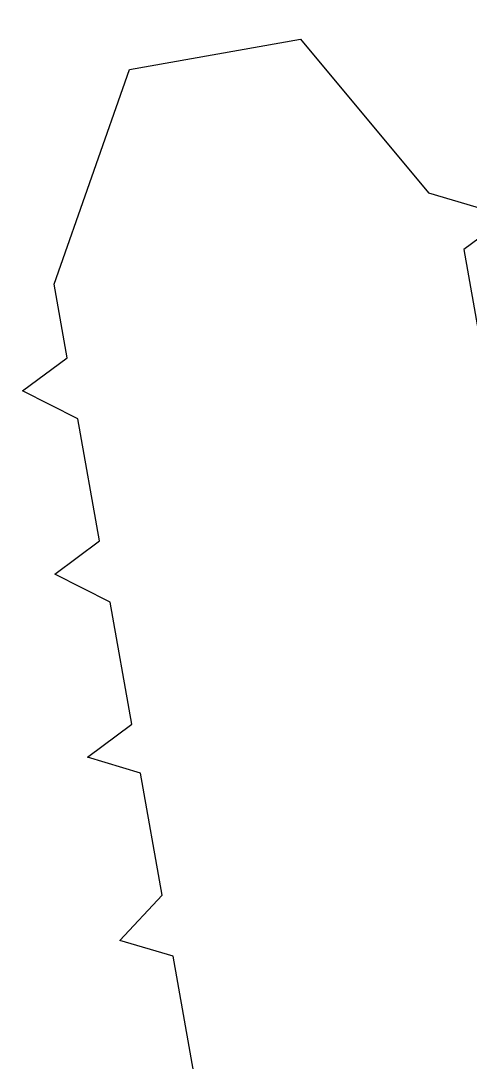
# Model space of a CAD drawing. Header units: millimetres. Extents: x -65527 to 8894748, y -37603 to 223697.
# Drawn here: x -29297.73 to -29293.32, y 101524.22 to 101534.45 of the extents above; entities that cross this region are included whole.
import ezdxf

# ---------------------------------------------------------------- set-up
doc = ezdxf.new("R2010")
doc.units = ezdxf.units.MM
doc.header["$LTSCALE"] = 10
doc.layers.add('Архитектура', color=251, linetype='Continuous')

msp = doc.modelspace()

# ---------------------------------------------------------------- linework, layer by layer
at = {"layer": 'Архитектура', "lineweight": 25, "transparency": 33554684}
msp.add_lwpolyline([(-29296.025, 101524.061), (-29296.238, 101525.262), (-29296.761, 101525.417), (-29296.344, 101525.862), (-29296.557, 101527.063), (-29297.08, 101527.218), (-29296.642, 101527.543), (-29296.855, 101528.743), (-29297.399, 101529.018), (-29296.961, 101529.344), (-29297.174, 101530.544), (-29297.718, 101530.819), (-29297.28, 101531.144), (-29297.408, 101531.865), (-29296.668, 101533.977), (-29294.987, 101534.275), (-29293.729, 101532.764), (-29292.945, 101532.532), (-29293.383, 101532.207), (-29293.17, 101531.006)], dxfattribs=at)
msp.add_lwpolyline([(-29296.025, 101524.061), (-29296.238, 101525.262), (-29296.761, 101525.417), (-29296.344, 101525.862), (-29296.557, 101527.063), (-29297.08, 101527.218), (-29296.642, 101527.543), (-29296.855, 101528.743), (-29297.399, 101529.018), (-29296.961, 101529.344), (-29297.174, 101530.544), (-29297.718, 101530.819), (-29297.28, 101531.144), (-29297.408, 101531.865), (-29296.668, 101533.977), (-29294.987, 101534.275), (-29293.729, 101532.764), (-29292.945, 101532.532), (-29293.383, 101532.207), (-29293.17, 101531.006)], dxfattribs=at)
msp.add_lwpolyline([(-29296.025, 101524.061), (-29296.238, 101525.262), (-29296.761, 101525.417), (-29296.344, 101525.862), (-29296.557, 101527.063), (-29297.08, 101527.218), (-29296.642, 101527.543), (-29296.855, 101528.743), (-29297.399, 101529.018), (-29296.961, 101529.344), (-29297.174, 101530.544), (-29297.718, 101530.819), (-29297.28, 101531.144), (-29297.408, 101531.865), (-29296.668, 101533.977), (-29294.987, 101534.275), (-29293.729, 101532.764), (-29292.945, 101532.532), (-29293.383, 101532.207), (-29293.17, 101531.006)], dxfattribs=at)
msp.add_lwpolyline([(-29296.025, 101524.061), (-29296.238, 101525.262), (-29296.761, 101525.417), (-29296.344, 101525.862), (-29296.557, 101527.063), (-29297.08, 101527.218), (-29296.642, 101527.543), (-29296.855, 101528.743), (-29297.399, 101529.018), (-29296.961, 101529.344), (-29297.174, 101530.544), (-29297.718, 101530.819), (-29297.28, 101531.144), (-29297.408, 101531.865), (-29296.668, 101533.977), (-29294.987, 101534.275), (-29293.729, 101532.764), (-29292.945, 101532.532), (-29293.383, 101532.207), (-29293.17, 101531.006)], dxfattribs=at)
msp.add_lwpolyline([(-29296.025, 101524.061), (-29296.238, 101525.262), (-29296.761, 101525.417), (-29296.344, 101525.862), (-29296.557, 101527.063), (-29297.08, 101527.218), (-29296.642, 101527.543), (-29296.855, 101528.743), (-29297.399, 101529.018), (-29296.961, 101529.344), (-29297.174, 101530.544), (-29297.718, 101530.819), (-29297.28, 101531.144), (-29297.408, 101531.865), (-29296.668, 101533.977), (-29294.987, 101534.275), (-29293.729, 101532.764), (-29292.945, 101532.532), (-29293.383, 101532.207), (-29293.17, 101531.006)], dxfattribs=at)
msp.add_lwpolyline([(-29296.025, 101524.061), (-29296.238, 101525.262), (-29296.761, 101525.417), (-29296.344, 101525.862), (-29296.557, 101527.063), (-29297.08, 101527.218), (-29296.642, 101527.543), (-29296.855, 101528.743), (-29297.399, 101529.018), (-29296.961, 101529.344), (-29297.174, 101530.544), (-29297.718, 101530.819), (-29297.28, 101531.144), (-29297.408, 101531.865), (-29296.668, 101533.977), (-29294.987, 101534.275), (-29293.729, 101532.764), (-29292.945, 101532.532), (-29293.383, 101532.207), (-29293.17, 101531.006)], dxfattribs=at)
msp.add_lwpolyline([(-29296.025, 101524.061), (-29296.238, 101525.262), (-29296.761, 101525.417), (-29296.344, 101525.862), (-29296.557, 101527.063), (-29297.08, 101527.218), (-29296.642, 101527.543), (-29296.855, 101528.743), (-29297.399, 101529.018), (-29296.961, 101529.344), (-29297.174, 101530.544), (-29297.718, 101530.819), (-29297.28, 101531.144), (-29297.408, 101531.865), (-29296.668, 101533.977), (-29294.987, 101534.275), (-29293.729, 101532.764), (-29292.945, 101532.532), (-29293.383, 101532.207), (-29293.17, 101531.006)], dxfattribs=at)
msp.add_lwpolyline([(-29296.025, 101524.061), (-29296.238, 101525.262), (-29296.761, 101525.417), (-29296.344, 101525.862), (-29296.557, 101527.063), (-29297.08, 101527.218), (-29296.642, 101527.543), (-29296.855, 101528.743), (-29297.399, 101529.018), (-29296.961, 101529.344), (-29297.174, 101530.544), (-29297.718, 101530.819), (-29297.28, 101531.144), (-29297.408, 101531.865), (-29296.668, 101533.977), (-29294.987, 101534.275), (-29293.729, 101532.764), (-29292.945, 101532.532), (-29293.383, 101532.207), (-29293.17, 101531.006)], dxfattribs=at)
msp.add_lwpolyline([(-29296.025, 101524.061), (-29296.238, 101525.262), (-29296.761, 101525.417), (-29296.344, 101525.862), (-29296.557, 101527.063), (-29297.08, 101527.218), (-29296.642, 101527.543), (-29296.855, 101528.743), (-29297.399, 101529.018), (-29296.961, 101529.344), (-29297.174, 101530.544), (-29297.718, 101530.819), (-29297.28, 101531.144), (-29297.408, 101531.865), (-29296.668, 101533.977), (-29294.987, 101534.275), (-29293.729, 101532.764), (-29292.945, 101532.532), (-29293.383, 101532.207), (-29293.17, 101531.006)], dxfattribs=at)
msp.add_lwpolyline([(-29296.025, 101524.061), (-29296.238, 101525.262), (-29296.761, 101525.417), (-29296.344, 101525.862), (-29296.557, 101527.063), (-29297.08, 101527.218), (-29296.642, 101527.543), (-29296.855, 101528.743), (-29297.399, 101529.018), (-29296.961, 101529.344), (-29297.174, 101530.544), (-29297.718, 101530.819), (-29297.28, 101531.144), (-29297.408, 101531.865), (-29296.668, 101533.977), (-29294.987, 101534.275), (-29293.729, 101532.764), (-29292.945, 101532.532), (-29293.383, 101532.207), (-29293.17, 101531.006)], dxfattribs=at)
msp.add_lwpolyline([(-29296.025, 101524.061), (-29296.238, 101525.262), (-29296.761, 101525.417), (-29296.344, 101525.862), (-29296.557, 101527.063), (-29297.08, 101527.218), (-29296.642, 101527.543), (-29296.855, 101528.743), (-29297.399, 101529.018), (-29296.961, 101529.344), (-29297.174, 101530.544), (-29297.718, 101530.819), (-29297.28, 101531.144), (-29297.408, 101531.865), (-29296.668, 101533.977), (-29294.987, 101534.275), (-29293.729, 101532.764), (-29292.945, 101532.532), (-29293.383, 101532.207), (-29293.17, 101531.006)], dxfattribs=at)
msp.add_lwpolyline([(-29296.025, 101524.061), (-29296.238, 101525.262), (-29296.761, 101525.417), (-29296.344, 101525.862), (-29296.557, 101527.063), (-29297.08, 101527.218), (-29296.642, 101527.543), (-29296.855, 101528.743), (-29297.399, 101529.018), (-29296.961, 101529.344), (-29297.174, 101530.544), (-29297.718, 101530.819), (-29297.28, 101531.144), (-29297.408, 101531.865), (-29296.668, 101533.977), (-29294.987, 101534.275), (-29293.729, 101532.764), (-29292.945, 101532.532), (-29293.383, 101532.207), (-29293.17, 101531.006)], dxfattribs=at)
msp.add_lwpolyline([(-29296.025, 101524.061), (-29296.238, 101525.262), (-29296.761, 101525.417), (-29296.344, 101525.862), (-29296.557, 101527.063), (-29297.08, 101527.218), (-29296.642, 101527.543), (-29296.855, 101528.743), (-29297.399, 101529.018), (-29296.961, 101529.344), (-29297.174, 101530.544), (-29297.718, 101530.819), (-29297.28, 101531.144), (-29297.408, 101531.865), (-29296.668, 101533.977), (-29294.987, 101534.275), (-29293.729, 101532.764), (-29292.945, 101532.532), (-29293.383, 101532.207), (-29293.17, 101531.006)], dxfattribs=at)
msp.add_lwpolyline([(-29296.025, 101524.061), (-29296.238, 101525.262), (-29296.761, 101525.417), (-29296.344, 101525.862), (-29296.557, 101527.063), (-29297.08, 101527.218), (-29296.642, 101527.543), (-29296.855, 101528.743), (-29297.399, 101529.018), (-29296.961, 101529.344), (-29297.174, 101530.544), (-29297.718, 101530.819), (-29297.28, 101531.144), (-29297.408, 101531.865), (-29296.668, 101533.977), (-29294.987, 101534.275), (-29293.729, 101532.764), (-29292.945, 101532.532), (-29293.383, 101532.207), (-29293.17, 101531.006)], dxfattribs=at)
msp.add_lwpolyline([(-29296.025, 101524.061), (-29296.238, 101525.262), (-29296.761, 101525.417), (-29296.344, 101525.862), (-29296.557, 101527.063), (-29297.08, 101527.218), (-29296.642, 101527.543), (-29296.855, 101528.743), (-29297.399, 101529.018), (-29296.961, 101529.344), (-29297.174, 101530.544), (-29297.718, 101530.819), (-29297.28, 101531.144), (-29297.408, 101531.865), (-29296.668, 101533.977), (-29294.987, 101534.275), (-29293.729, 101532.764), (-29292.945, 101532.532), (-29293.383, 101532.207), (-29293.17, 101531.006)], dxfattribs=at)
msp.add_lwpolyline([(-29296.025, 101524.061), (-29296.238, 101525.262), (-29296.761, 101525.417), (-29296.344, 101525.862), (-29296.557, 101527.063), (-29297.08, 101527.218), (-29296.642, 101527.543), (-29296.855, 101528.743), (-29297.399, 101529.018), (-29296.961, 101529.344), (-29297.174, 101530.544), (-29297.718, 101530.819), (-29297.28, 101531.144), (-29297.408, 101531.865), (-29296.668, 101533.977), (-29294.987, 101534.275), (-29293.729, 101532.764), (-29292.945, 101532.532), (-29293.383, 101532.207), (-29293.17, 101531.006)], dxfattribs=at)
msp.add_lwpolyline([(-29296.025, 101524.061), (-29296.238, 101525.262), (-29296.761, 101525.417), (-29296.344, 101525.862), (-29296.557, 101527.063), (-29297.08, 101527.218), (-29296.642, 101527.543), (-29296.855, 101528.743), (-29297.399, 101529.018), (-29296.961, 101529.344), (-29297.174, 101530.544), (-29297.718, 101530.819), (-29297.28, 101531.144), (-29297.408, 101531.865), (-29296.668, 101533.977), (-29294.987, 101534.275), (-29293.729, 101532.764), (-29292.945, 101532.532), (-29293.383, 101532.207), (-29293.17, 101531.006)], dxfattribs=at)
msp.add_lwpolyline([(-29296.025, 101524.061), (-29296.238, 101525.262), (-29296.761, 101525.417), (-29296.344, 101525.862), (-29296.557, 101527.063), (-29297.08, 101527.218), (-29296.642, 101527.543), (-29296.855, 101528.743), (-29297.399, 101529.018), (-29296.961, 101529.344), (-29297.174, 101530.544), (-29297.718, 101530.819), (-29297.28, 101531.144), (-29297.408, 101531.865), (-29296.668, 101533.977), (-29294.987, 101534.275), (-29293.729, 101532.764), (-29292.945, 101532.532), (-29293.383, 101532.207), (-29293.17, 101531.006)], dxfattribs=at)
msp.add_lwpolyline([(-29296.025, 101524.061), (-29296.238, 101525.262), (-29296.761, 101525.417), (-29296.344, 101525.862), (-29296.557, 101527.063), (-29297.08, 101527.218), (-29296.642, 101527.543), (-29296.855, 101528.743), (-29297.399, 101529.018), (-29296.961, 101529.344), (-29297.174, 101530.544), (-29297.718, 101530.819), (-29297.28, 101531.144), (-29297.408, 101531.865), (-29296.668, 101533.977), (-29294.987, 101534.275), (-29293.729, 101532.764), (-29292.945, 101532.532), (-29293.383, 101532.207), (-29293.17, 101531.006)], dxfattribs=at)
msp.add_lwpolyline([(-29296.025, 101524.061), (-29296.238, 101525.262), (-29296.761, 101525.417), (-29296.344, 101525.862), (-29296.557, 101527.063), (-29297.08, 101527.218), (-29296.642, 101527.543), (-29296.855, 101528.743), (-29297.399, 101529.018), (-29296.961, 101529.344), (-29297.174, 101530.544), (-29297.718, 101530.819), (-29297.28, 101531.144), (-29297.408, 101531.865), (-29296.668, 101533.977), (-29294.987, 101534.275), (-29293.729, 101532.764), (-29292.945, 101532.532), (-29293.383, 101532.207), (-29293.17, 101531.006)], dxfattribs=at)
msp.add_lwpolyline([(-29296.025, 101524.061), (-29296.238, 101525.262), (-29296.761, 101525.417), (-29296.344, 101525.862), (-29296.557, 101527.063), (-29297.08, 101527.218), (-29296.642, 101527.543), (-29296.855, 101528.743), (-29297.399, 101529.018), (-29296.961, 101529.344), (-29297.174, 101530.544), (-29297.718, 101530.819), (-29297.28, 101531.144), (-29297.408, 101531.865), (-29296.668, 101533.977), (-29294.987, 101534.275), (-29293.729, 101532.764), (-29292.945, 101532.532), (-29293.383, 101532.207), (-29293.17, 101531.006)], dxfattribs=at)
msp.add_lwpolyline([(-29296.025, 101524.061), (-29296.238, 101525.262), (-29296.761, 101525.417), (-29296.344, 101525.862), (-29296.557, 101527.063), (-29297.08, 101527.218), (-29296.642, 101527.543), (-29296.855, 101528.743), (-29297.399, 101529.018), (-29296.961, 101529.344), (-29297.174, 101530.544), (-29297.718, 101530.819), (-29297.28, 101531.144), (-29297.408, 101531.865), (-29296.668, 101533.977), (-29294.987, 101534.275), (-29293.729, 101532.764), (-29292.945, 101532.532), (-29293.383, 101532.207), (-29293.17, 101531.006)], dxfattribs=at)
msp.add_lwpolyline([(-29296.025, 101524.061), (-29296.238, 101525.262), (-29296.761, 101525.417), (-29296.344, 101525.862), (-29296.557, 101527.063), (-29297.08, 101527.218), (-29296.642, 101527.543), (-29296.855, 101528.743), (-29297.399, 101529.018), (-29296.961, 101529.344), (-29297.174, 101530.544), (-29297.718, 101530.819), (-29297.28, 101531.144), (-29297.408, 101531.865), (-29296.668, 101533.977), (-29294.987, 101534.275), (-29293.729, 101532.764), (-29292.945, 101532.532), (-29293.383, 101532.207), (-29293.17, 101531.006)], dxfattribs=at)
msp.add_lwpolyline([(-29296.025, 101524.061), (-29296.238, 101525.262), (-29296.761, 101525.417), (-29296.344, 101525.862), (-29296.557, 101527.063), (-29297.08, 101527.218), (-29296.642, 101527.543), (-29296.855, 101528.743), (-29297.399, 101529.018), (-29296.961, 101529.344), (-29297.174, 101530.544), (-29297.718, 101530.819), (-29297.28, 101531.144), (-29297.408, 101531.865), (-29296.668, 101533.977), (-29294.987, 101534.275), (-29293.729, 101532.764), (-29292.945, 101532.532), (-29293.383, 101532.207), (-29293.17, 101531.006)], dxfattribs=at)
msp.add_lwpolyline([(-29296.025, 101524.061), (-29296.238, 101525.262), (-29296.761, 101525.417), (-29296.344, 101525.862), (-29296.557, 101527.063), (-29297.08, 101527.218), (-29296.642, 101527.543), (-29296.855, 101528.743), (-29297.399, 101529.018), (-29296.961, 101529.344), (-29297.174, 101530.544), (-29297.718, 101530.819), (-29297.28, 101531.144), (-29297.408, 101531.865), (-29296.668, 101533.977), (-29294.987, 101534.275), (-29293.729, 101532.764), (-29292.945, 101532.532), (-29293.383, 101532.207), (-29293.17, 101531.006)], dxfattribs=at)
msp.add_lwpolyline([(-29296.025, 101524.061), (-29296.238, 101525.262), (-29296.761, 101525.417), (-29296.344, 101525.862), (-29296.557, 101527.063), (-29297.08, 101527.218), (-29296.642, 101527.543), (-29296.855, 101528.743), (-29297.399, 101529.018), (-29296.961, 101529.344), (-29297.174, 101530.544), (-29297.718, 101530.819), (-29297.28, 101531.144), (-29297.408, 101531.865), (-29296.668, 101533.977), (-29294.987, 101534.275), (-29293.729, 101532.764), (-29292.945, 101532.532), (-29293.383, 101532.207), (-29293.17, 101531.006)], dxfattribs=at)
msp.add_lwpolyline([(-29296.025, 101524.061), (-29296.238, 101525.262), (-29296.761, 101525.417), (-29296.344, 101525.862), (-29296.557, 101527.063), (-29297.08, 101527.218), (-29296.642, 101527.543), (-29296.855, 101528.743), (-29297.399, 101529.018), (-29296.961, 101529.344), (-29297.174, 101530.544), (-29297.718, 101530.819), (-29297.28, 101531.144), (-29297.408, 101531.865), (-29296.668, 101533.977), (-29294.987, 101534.275), (-29293.729, 101532.764), (-29292.945, 101532.532), (-29293.383, 101532.207), (-29293.17, 101531.006)], dxfattribs=at)
msp.add_lwpolyline([(-29296.025, 101524.061), (-29296.238, 101525.262), (-29296.761, 101525.417), (-29296.344, 101525.862), (-29296.557, 101527.063), (-29297.08, 101527.218), (-29296.642, 101527.543), (-29296.855, 101528.743), (-29297.399, 101529.018), (-29296.961, 101529.344), (-29297.174, 101530.544), (-29297.718, 101530.819), (-29297.28, 101531.144), (-29297.408, 101531.865), (-29296.668, 101533.977), (-29294.987, 101534.275), (-29293.729, 101532.764), (-29292.945, 101532.532), (-29293.383, 101532.207), (-29293.17, 101531.006)], dxfattribs=at)
msp.add_lwpolyline([(-29296.025, 101524.061), (-29296.238, 101525.262), (-29296.761, 101525.417), (-29296.344, 101525.862), (-29296.557, 101527.063), (-29297.08, 101527.218), (-29296.642, 101527.543), (-29296.855, 101528.743), (-29297.399, 101529.018), (-29296.961, 101529.344), (-29297.174, 101530.544), (-29297.718, 101530.819), (-29297.28, 101531.144), (-29297.408, 101531.865), (-29296.668, 101533.977), (-29294.987, 101534.275), (-29293.729, 101532.764), (-29292.945, 101532.532), (-29293.383, 101532.207), (-29293.17, 101531.006)], dxfattribs=at)
msp.add_lwpolyline([(-29296.025, 101524.061), (-29296.238, 101525.262), (-29296.761, 101525.417), (-29296.344, 101525.862), (-29296.557, 101527.063), (-29297.08, 101527.218), (-29296.642, 101527.543), (-29296.855, 101528.743), (-29297.399, 101529.018), (-29296.961, 101529.344), (-29297.174, 101530.544), (-29297.718, 101530.819), (-29297.28, 101531.144), (-29297.408, 101531.865), (-29296.668, 101533.977), (-29294.987, 101534.275), (-29293.729, 101532.764), (-29292.945, 101532.532), (-29293.383, 101532.207), (-29293.17, 101531.006)], dxfattribs=at)
msp.add_lwpolyline([(-29296.025, 101524.061), (-29296.238, 101525.262), (-29296.761, 101525.417), (-29296.344, 101525.862), (-29296.557, 101527.063), (-29297.08, 101527.218), (-29296.642, 101527.543), (-29296.855, 101528.743), (-29297.399, 101529.018), (-29296.961, 101529.344), (-29297.174, 101530.544), (-29297.718, 101530.819), (-29297.28, 101531.144), (-29297.408, 101531.865), (-29296.668, 101533.977), (-29294.987, 101534.275), (-29293.729, 101532.764), (-29292.945, 101532.532), (-29293.383, 101532.207), (-29293.17, 101531.006)], dxfattribs=at)
msp.add_lwpolyline([(-29296.025, 101524.061), (-29296.238, 101525.262), (-29296.761, 101525.417), (-29296.344, 101525.862), (-29296.557, 101527.063), (-29297.08, 101527.218), (-29296.642, 101527.543), (-29296.855, 101528.743), (-29297.399, 101529.018), (-29296.961, 101529.344), (-29297.174, 101530.544), (-29297.718, 101530.819), (-29297.28, 101531.144), (-29297.408, 101531.865), (-29296.668, 101533.977), (-29294.987, 101534.275), (-29293.729, 101532.764), (-29292.945, 101532.532), (-29293.383, 101532.207), (-29293.17, 101531.006)], dxfattribs=at)
msp.add_lwpolyline([(-29296.025, 101524.061), (-29296.238, 101525.262), (-29296.761, 101525.417), (-29296.344, 101525.862), (-29296.557, 101527.063), (-29297.08, 101527.218), (-29296.642, 101527.543), (-29296.855, 101528.743), (-29297.399, 101529.018), (-29296.961, 101529.344), (-29297.174, 101530.544), (-29297.718, 101530.819), (-29297.28, 101531.144), (-29297.408, 101531.865), (-29296.668, 101533.977), (-29294.987, 101534.275), (-29293.729, 101532.764), (-29292.945, 101532.532), (-29293.383, 101532.207), (-29293.17, 101531.006)], dxfattribs=at)
msp.add_lwpolyline([(-29296.025, 101524.061), (-29296.238, 101525.262), (-29296.761, 101525.417), (-29296.344, 101525.862), (-29296.557, 101527.063), (-29297.08, 101527.218), (-29296.642, 101527.543), (-29296.855, 101528.743), (-29297.399, 101529.018), (-29296.961, 101529.344), (-29297.174, 101530.544), (-29297.718, 101530.819), (-29297.28, 101531.144), (-29297.408, 101531.865), (-29296.668, 101533.977), (-29294.987, 101534.275), (-29293.729, 101532.764), (-29292.945, 101532.532), (-29293.383, 101532.207), (-29293.17, 101531.006)], dxfattribs=at)
msp.add_lwpolyline([(-29296.025, 101524.061), (-29296.238, 101525.262), (-29296.761, 101525.417), (-29296.344, 101525.862), (-29296.557, 101527.063), (-29297.08, 101527.218), (-29296.642, 101527.543), (-29296.855, 101528.743), (-29297.399, 101529.018), (-29296.961, 101529.344), (-29297.174, 101530.544), (-29297.718, 101530.819), (-29297.28, 101531.144), (-29297.408, 101531.865), (-29296.668, 101533.977), (-29294.987, 101534.275), (-29293.729, 101532.764), (-29292.945, 101532.532), (-29293.383, 101532.207), (-29293.17, 101531.006)], dxfattribs=at)
msp.add_lwpolyline([(-29296.025, 101524.061), (-29296.238, 101525.262), (-29296.761, 101525.417), (-29296.344, 101525.862), (-29296.557, 101527.063), (-29297.08, 101527.218), (-29296.642, 101527.543), (-29296.855, 101528.743), (-29297.399, 101529.018), (-29296.961, 101529.344), (-29297.174, 101530.544), (-29297.718, 101530.819), (-29297.28, 101531.144), (-29297.408, 101531.865), (-29296.668, 101533.977), (-29294.987, 101534.275), (-29293.729, 101532.764), (-29292.945, 101532.532), (-29293.383, 101532.207), (-29293.17, 101531.006)], dxfattribs=at)
msp.add_lwpolyline([(-29296.025, 101524.061), (-29296.238, 101525.262), (-29296.761, 101525.417), (-29296.344, 101525.862), (-29296.557, 101527.063), (-29297.08, 101527.218), (-29296.642, 101527.543), (-29296.855, 101528.743), (-29297.399, 101529.018), (-29296.961, 101529.344), (-29297.174, 101530.544), (-29297.718, 101530.819), (-29297.28, 101531.144), (-29297.408, 101531.865), (-29296.668, 101533.977), (-29294.987, 101534.275), (-29293.729, 101532.764), (-29292.945, 101532.532), (-29293.383, 101532.207), (-29293.17, 101531.006)], dxfattribs=at)
msp.add_lwpolyline([(-29296.025, 101524.061), (-29296.238, 101525.262), (-29296.761, 101525.417), (-29296.344, 101525.862), (-29296.557, 101527.063), (-29297.08, 101527.218), (-29296.642, 101527.543), (-29296.855, 101528.743), (-29297.399, 101529.018), (-29296.961, 101529.344), (-29297.174, 101530.544), (-29297.718, 101530.819), (-29297.28, 101531.144), (-29297.408, 101531.865), (-29296.668, 101533.977), (-29294.987, 101534.275), (-29293.729, 101532.764), (-29292.945, 101532.532), (-29293.383, 101532.207), (-29293.17, 101531.006)], dxfattribs=at)
msp.add_lwpolyline([(-29296.025, 101524.061), (-29296.238, 101525.262), (-29296.761, 101525.417), (-29296.344, 101525.862), (-29296.557, 101527.063), (-29297.08, 101527.218), (-29296.642, 101527.543), (-29296.855, 101528.743), (-29297.399, 101529.018), (-29296.961, 101529.344), (-29297.174, 101530.544), (-29297.718, 101530.819), (-29297.28, 101531.144), (-29297.408, 101531.865), (-29296.668, 101533.977), (-29294.987, 101534.275), (-29293.729, 101532.764), (-29292.945, 101532.532), (-29293.383, 101532.207), (-29293.17, 101531.006)], dxfattribs=at)
msp.add_lwpolyline([(-29296.025, 101524.061), (-29296.238, 101525.262), (-29296.761, 101525.417), (-29296.344, 101525.862), (-29296.557, 101527.063), (-29297.08, 101527.218), (-29296.642, 101527.543), (-29296.855, 101528.743), (-29297.399, 101529.018), (-29296.961, 101529.344), (-29297.174, 101530.544), (-29297.718, 101530.819), (-29297.28, 101531.144), (-29297.408, 101531.865), (-29296.668, 101533.977), (-29294.987, 101534.275), (-29293.729, 101532.764), (-29292.945, 101532.532), (-29293.383, 101532.207), (-29293.17, 101531.006)], dxfattribs=at)
msp.add_lwpolyline([(-29296.025, 101524.061), (-29296.238, 101525.262), (-29296.761, 101525.417), (-29296.344, 101525.862), (-29296.557, 101527.063), (-29297.08, 101527.218), (-29296.642, 101527.543), (-29296.855, 101528.743), (-29297.399, 101529.018), (-29296.961, 101529.344), (-29297.174, 101530.544), (-29297.718, 101530.819), (-29297.28, 101531.144), (-29297.408, 101531.865), (-29296.668, 101533.977), (-29294.987, 101534.275), (-29293.729, 101532.764), (-29292.945, 101532.532), (-29293.383, 101532.207), (-29293.17, 101531.006)], dxfattribs=at)
msp.add_lwpolyline([(-29296.025, 101524.061), (-29296.238, 101525.262), (-29296.761, 101525.417), (-29296.344, 101525.862), (-29296.557, 101527.063), (-29297.08, 101527.218), (-29296.642, 101527.543), (-29296.855, 101528.743), (-29297.399, 101529.018), (-29296.961, 101529.344), (-29297.174, 101530.544), (-29297.718, 101530.819), (-29297.28, 101531.144), (-29297.408, 101531.865), (-29296.668, 101533.977), (-29294.987, 101534.275), (-29293.729, 101532.764), (-29292.945, 101532.532), (-29293.383, 101532.207), (-29293.17, 101531.006)], dxfattribs=at)
msp.add_lwpolyline([(-29296.025, 101524.061), (-29296.238, 101525.262), (-29296.761, 101525.417), (-29296.344, 101525.862), (-29296.557, 101527.063), (-29297.08, 101527.218), (-29296.642, 101527.543), (-29296.855, 101528.743), (-29297.399, 101529.018), (-29296.961, 101529.344), (-29297.174, 101530.544), (-29297.718, 101530.819), (-29297.28, 101531.144), (-29297.408, 101531.865), (-29296.668, 101533.977), (-29294.987, 101534.275), (-29293.729, 101532.764), (-29292.945, 101532.532), (-29293.383, 101532.207), (-29293.17, 101531.006)], dxfattribs=at)
msp.add_lwpolyline([(-29296.025, 101524.061), (-29296.238, 101525.262), (-29296.761, 101525.417), (-29296.344, 101525.862), (-29296.557, 101527.063), (-29297.08, 101527.218), (-29296.642, 101527.543), (-29296.855, 101528.743), (-29297.399, 101529.018), (-29296.961, 101529.344), (-29297.174, 101530.544), (-29297.718, 101530.819), (-29297.28, 101531.144), (-29297.408, 101531.865), (-29296.668, 101533.977), (-29294.987, 101534.275), (-29293.729, 101532.764), (-29292.945, 101532.532), (-29293.383, 101532.207), (-29293.17, 101531.006)], dxfattribs=at)
msp.add_lwpolyline([(-29296.025, 101524.061), (-29296.238, 101525.262), (-29296.761, 101525.417), (-29296.344, 101525.862), (-29296.557, 101527.063), (-29297.08, 101527.218), (-29296.642, 101527.543), (-29296.855, 101528.743), (-29297.399, 101529.018), (-29296.961, 101529.344), (-29297.174, 101530.544), (-29297.718, 101530.819), (-29297.28, 101531.144), (-29297.408, 101531.865), (-29296.668, 101533.977), (-29294.987, 101534.275), (-29293.729, 101532.764), (-29292.945, 101532.532), (-29293.383, 101532.207), (-29293.17, 101531.006)], dxfattribs=at)
msp.add_lwpolyline([(-29296.025, 101524.061), (-29296.238, 101525.262), (-29296.761, 101525.417), (-29296.344, 101525.862), (-29296.557, 101527.063), (-29297.08, 101527.218), (-29296.642, 101527.543), (-29296.855, 101528.743), (-29297.399, 101529.018), (-29296.961, 101529.344), (-29297.174, 101530.544), (-29297.718, 101530.819), (-29297.28, 101531.144), (-29297.408, 101531.865), (-29296.668, 101533.977), (-29294.987, 101534.275), (-29293.729, 101532.764), (-29292.945, 101532.532), (-29293.383, 101532.207), (-29293.17, 101531.006)], dxfattribs=at)
msp.add_lwpolyline([(-29296.025, 101524.061), (-29296.238, 101525.262), (-29296.761, 101525.417), (-29296.344, 101525.862), (-29296.557, 101527.063), (-29297.08, 101527.218), (-29296.642, 101527.543), (-29296.855, 101528.743), (-29297.399, 101529.018), (-29296.961, 101529.344), (-29297.174, 101530.544), (-29297.718, 101530.819), (-29297.28, 101531.144), (-29297.408, 101531.865), (-29296.668, 101533.977), (-29294.987, 101534.275), (-29293.729, 101532.764), (-29292.945, 101532.532), (-29293.383, 101532.207), (-29293.17, 101531.006)], dxfattribs=at)
msp.add_lwpolyline([(-29296.025, 101524.061), (-29296.238, 101525.262), (-29296.761, 101525.417), (-29296.344, 101525.862), (-29296.557, 101527.063), (-29297.08, 101527.218), (-29296.642, 101527.543), (-29296.855, 101528.743), (-29297.399, 101529.018), (-29296.961, 101529.344), (-29297.174, 101530.544), (-29297.718, 101530.819), (-29297.28, 101531.144), (-29297.408, 101531.865), (-29296.668, 101533.977), (-29294.987, 101534.275), (-29293.729, 101532.764), (-29292.945, 101532.532), (-29293.383, 101532.207), (-29293.17, 101531.006)], dxfattribs=at)
msp.add_lwpolyline([(-29296.025, 101524.061), (-29296.238, 101525.262), (-29296.761, 101525.417), (-29296.344, 101525.862), (-29296.557, 101527.063), (-29297.08, 101527.218), (-29296.642, 101527.543), (-29296.855, 101528.743), (-29297.399, 101529.018), (-29296.961, 101529.344), (-29297.174, 101530.544), (-29297.718, 101530.819), (-29297.28, 101531.144), (-29297.408, 101531.865), (-29296.668, 101533.977), (-29294.987, 101534.275), (-29293.729, 101532.764), (-29292.945, 101532.532), (-29293.383, 101532.207), (-29293.17, 101531.006)], dxfattribs=at)
msp.add_lwpolyline([(-29296.025, 101524.061), (-29296.238, 101525.262), (-29296.761, 101525.417), (-29296.344, 101525.862), (-29296.557, 101527.063), (-29297.08, 101527.218), (-29296.642, 101527.543), (-29296.855, 101528.743), (-29297.399, 101529.018), (-29296.961, 101529.344), (-29297.174, 101530.544), (-29297.718, 101530.819), (-29297.28, 101531.144), (-29297.408, 101531.865), (-29296.668, 101533.977), (-29294.987, 101534.275), (-29293.729, 101532.764), (-29292.945, 101532.532), (-29293.383, 101532.207), (-29293.17, 101531.006)], dxfattribs=at)
msp.add_lwpolyline([(-29296.025, 101524.061), (-29296.238, 101525.262), (-29296.761, 101525.417), (-29296.344, 101525.862), (-29296.557, 101527.063), (-29297.08, 101527.218), (-29296.642, 101527.543), (-29296.855, 101528.743), (-29297.399, 101529.018), (-29296.961, 101529.344), (-29297.174, 101530.544), (-29297.718, 101530.819), (-29297.28, 101531.144), (-29297.408, 101531.865), (-29296.668, 101533.977), (-29294.987, 101534.275), (-29293.729, 101532.764), (-29292.945, 101532.532), (-29293.383, 101532.207), (-29293.17, 101531.006)], dxfattribs=at)
msp.add_lwpolyline([(-29296.025, 101524.061), (-29296.238, 101525.262), (-29296.761, 101525.417), (-29296.344, 101525.862), (-29296.557, 101527.063), (-29297.08, 101527.218), (-29296.642, 101527.543), (-29296.855, 101528.743), (-29297.399, 101529.018), (-29296.961, 101529.344), (-29297.174, 101530.544), (-29297.718, 101530.819), (-29297.28, 101531.144), (-29297.408, 101531.865), (-29296.668, 101533.977), (-29294.987, 101534.275), (-29293.729, 101532.764), (-29292.945, 101532.532), (-29293.383, 101532.207), (-29293.17, 101531.006)], dxfattribs=at)
msp.add_lwpolyline([(-29296.025, 101524.061), (-29296.238, 101525.262), (-29296.761, 101525.417), (-29296.344, 101525.862), (-29296.557, 101527.063), (-29297.08, 101527.218), (-29296.642, 101527.543), (-29296.855, 101528.743), (-29297.399, 101529.018), (-29296.961, 101529.344), (-29297.174, 101530.544), (-29297.718, 101530.819), (-29297.28, 101531.144), (-29297.408, 101531.865), (-29296.668, 101533.977), (-29294.987, 101534.275), (-29293.729, 101532.764), (-29292.945, 101532.532), (-29293.383, 101532.207), (-29293.17, 101531.006)], dxfattribs=at)
msp.add_lwpolyline([(-29296.025, 101524.061), (-29296.238, 101525.262), (-29296.761, 101525.417), (-29296.344, 101525.862), (-29296.557, 101527.063), (-29297.08, 101527.218), (-29296.642, 101527.543), (-29296.855, 101528.743), (-29297.399, 101529.018), (-29296.961, 101529.344), (-29297.174, 101530.544), (-29297.718, 101530.819), (-29297.28, 101531.144), (-29297.408, 101531.865), (-29296.668, 101533.977), (-29294.987, 101534.275), (-29293.729, 101532.764), (-29292.945, 101532.532), (-29293.383, 101532.207), (-29293.17, 101531.006)], dxfattribs=at)
msp.add_lwpolyline([(-29296.025, 101524.061), (-29296.238, 101525.262), (-29296.761, 101525.417), (-29296.344, 101525.862), (-29296.557, 101527.063), (-29297.08, 101527.218), (-29296.642, 101527.543), (-29296.855, 101528.743), (-29297.399, 101529.018), (-29296.961, 101529.344), (-29297.174, 101530.544), (-29297.718, 101530.819), (-29297.28, 101531.144), (-29297.408, 101531.865), (-29296.668, 101533.977), (-29294.987, 101534.275), (-29293.729, 101532.764), (-29292.945, 101532.532), (-29293.383, 101532.207), (-29293.17, 101531.006)], dxfattribs=at)
msp.add_lwpolyline([(-29296.025, 101524.061), (-29296.238, 101525.262), (-29296.761, 101525.417), (-29296.344, 101525.862), (-29296.557, 101527.063), (-29297.08, 101527.218), (-29296.642, 101527.543), (-29296.855, 101528.743), (-29297.399, 101529.018), (-29296.961, 101529.344), (-29297.174, 101530.544), (-29297.718, 101530.819), (-29297.28, 101531.144), (-29297.408, 101531.865), (-29296.668, 101533.977), (-29294.987, 101534.275), (-29293.729, 101532.764), (-29292.945, 101532.532), (-29293.383, 101532.207), (-29293.17, 101531.006)], dxfattribs=at)
msp.add_lwpolyline([(-29296.025, 101524.061), (-29296.238, 101525.262), (-29296.761, 101525.417), (-29296.344, 101525.862), (-29296.557, 101527.063), (-29297.08, 101527.218), (-29296.642, 101527.543), (-29296.855, 101528.743), (-29297.399, 101529.018), (-29296.961, 101529.344), (-29297.174, 101530.544), (-29297.718, 101530.819), (-29297.28, 101531.144), (-29297.408, 101531.865), (-29296.668, 101533.977), (-29294.987, 101534.275), (-29293.729, 101532.764), (-29292.945, 101532.532), (-29293.383, 101532.207), (-29293.17, 101531.006)], dxfattribs=at)
msp.add_lwpolyline([(-29296.025, 101524.061), (-29296.238, 101525.262), (-29296.761, 101525.417), (-29296.344, 101525.862), (-29296.557, 101527.063), (-29297.08, 101527.218), (-29296.642, 101527.543), (-29296.855, 101528.743), (-29297.399, 101529.018), (-29296.961, 101529.344), (-29297.174, 101530.544), (-29297.718, 101530.819), (-29297.28, 101531.144), (-29297.408, 101531.865), (-29296.668, 101533.977), (-29294.987, 101534.275), (-29293.729, 101532.764), (-29292.945, 101532.532), (-29293.383, 101532.207), (-29293.17, 101531.006)], dxfattribs=at)
msp.add_lwpolyline([(-29296.025, 101524.061), (-29296.238, 101525.262), (-29296.761, 101525.417), (-29296.344, 101525.862), (-29296.557, 101527.063), (-29297.08, 101527.218), (-29296.642, 101527.543), (-29296.855, 101528.743), (-29297.399, 101529.018), (-29296.961, 101529.344), (-29297.174, 101530.544), (-29297.718, 101530.819), (-29297.28, 101531.144), (-29297.408, 101531.865), (-29296.668, 101533.977), (-29294.987, 101534.275), (-29293.729, 101532.764), (-29292.945, 101532.532), (-29293.383, 101532.207), (-29293.17, 101531.006)], dxfattribs=at)
msp.add_lwpolyline([(-29296.025, 101524.061), (-29296.238, 101525.262), (-29296.761, 101525.417), (-29296.344, 101525.862), (-29296.557, 101527.063), (-29297.08, 101527.218), (-29296.642, 101527.543), (-29296.855, 101528.743), (-29297.399, 101529.018), (-29296.961, 101529.344), (-29297.174, 101530.544), (-29297.718, 101530.819), (-29297.28, 101531.144), (-29297.408, 101531.865), (-29296.668, 101533.977), (-29294.987, 101534.275), (-29293.729, 101532.764), (-29292.945, 101532.532), (-29293.383, 101532.207), (-29293.17, 101531.006)], dxfattribs=at)
msp.add_lwpolyline([(-29296.025, 101524.061), (-29296.238, 101525.262), (-29296.761, 101525.417), (-29296.344, 101525.862), (-29296.557, 101527.063), (-29297.08, 101527.218), (-29296.642, 101527.543), (-29296.855, 101528.743), (-29297.399, 101529.018), (-29296.961, 101529.344), (-29297.174, 101530.544), (-29297.718, 101530.819), (-29297.28, 101531.144), (-29297.408, 101531.865), (-29296.668, 101533.977), (-29294.987, 101534.275), (-29293.729, 101532.764), (-29292.945, 101532.532), (-29293.383, 101532.207), (-29293.17, 101531.006)], dxfattribs=at)
msp.add_lwpolyline([(-29296.025, 101524.061), (-29296.238, 101525.262), (-29296.761, 101525.417), (-29296.344, 101525.862), (-29296.557, 101527.063), (-29297.08, 101527.218), (-29296.642, 101527.543), (-29296.855, 101528.743), (-29297.399, 101529.018), (-29296.961, 101529.344), (-29297.174, 101530.544), (-29297.718, 101530.819), (-29297.28, 101531.144), (-29297.408, 101531.865), (-29296.668, 101533.977), (-29294.987, 101534.275), (-29293.729, 101532.764), (-29292.945, 101532.532), (-29293.383, 101532.207), (-29293.17, 101531.006)], dxfattribs=at)
msp.add_lwpolyline([(-29296.025, 101524.061), (-29296.238, 101525.262), (-29296.761, 101525.417), (-29296.344, 101525.862), (-29296.557, 101527.063), (-29297.08, 101527.218), (-29296.642, 101527.543), (-29296.855, 101528.743), (-29297.399, 101529.018), (-29296.961, 101529.344), (-29297.174, 101530.544), (-29297.718, 101530.819), (-29297.28, 101531.144), (-29297.408, 101531.865), (-29296.668, 101533.977), (-29294.987, 101534.275), (-29293.729, 101532.764), (-29292.945, 101532.532), (-29293.383, 101532.207), (-29293.17, 101531.006)], dxfattribs=at)
msp.add_lwpolyline([(-29296.025, 101524.061), (-29296.238, 101525.262), (-29296.761, 101525.417), (-29296.344, 101525.862), (-29296.557, 101527.063), (-29297.08, 101527.218), (-29296.642, 101527.543), (-29296.855, 101528.743), (-29297.399, 101529.018), (-29296.961, 101529.344), (-29297.174, 101530.544), (-29297.718, 101530.819), (-29297.28, 101531.144), (-29297.408, 101531.865), (-29296.668, 101533.977), (-29294.987, 101534.275), (-29293.729, 101532.764), (-29292.945, 101532.532), (-29293.383, 101532.207), (-29293.17, 101531.006)], dxfattribs=at)
msp.add_lwpolyline([(-29296.025, 101524.061), (-29296.238, 101525.262), (-29296.761, 101525.417), (-29296.344, 101525.862), (-29296.557, 101527.063), (-29297.08, 101527.218), (-29296.642, 101527.543), (-29296.855, 101528.743), (-29297.399, 101529.018), (-29296.961, 101529.344), (-29297.174, 101530.544), (-29297.718, 101530.819), (-29297.28, 101531.144), (-29297.408, 101531.865), (-29296.668, 101533.977), (-29294.987, 101534.275), (-29293.729, 101532.764), (-29292.945, 101532.532), (-29293.383, 101532.207), (-29293.17, 101531.006)], dxfattribs=at)
msp.add_lwpolyline([(-29296.025, 101524.061), (-29296.238, 101525.262), (-29296.761, 101525.417), (-29296.344, 101525.862), (-29296.557, 101527.063), (-29297.08, 101527.218), (-29296.642, 101527.543), (-29296.855, 101528.743), (-29297.399, 101529.018), (-29296.961, 101529.344), (-29297.174, 101530.544), (-29297.718, 101530.819), (-29297.28, 101531.144), (-29297.408, 101531.865), (-29296.668, 101533.977), (-29294.987, 101534.275), (-29293.729, 101532.764), (-29292.945, 101532.532), (-29293.383, 101532.207), (-29293.17, 101531.006)], dxfattribs=at)
msp.add_lwpolyline([(-29296.025, 101524.061), (-29296.238, 101525.262), (-29296.761, 101525.417), (-29296.344, 101525.862), (-29296.557, 101527.063), (-29297.08, 101527.218), (-29296.642, 101527.543), (-29296.855, 101528.743), (-29297.399, 101529.018), (-29296.961, 101529.344), (-29297.174, 101530.544), (-29297.718, 101530.819), (-29297.28, 101531.144), (-29297.408, 101531.865), (-29296.668, 101533.977), (-29294.987, 101534.275), (-29293.729, 101532.764), (-29292.945, 101532.532), (-29293.383, 101532.207), (-29293.17, 101531.006)], dxfattribs=at)
msp.add_lwpolyline([(-29296.025, 101524.061), (-29296.238, 101525.262), (-29296.761, 101525.417), (-29296.344, 101525.862), (-29296.557, 101527.063), (-29297.08, 101527.218), (-29296.642, 101527.543), (-29296.855, 101528.743), (-29297.399, 101529.018), (-29296.961, 101529.344), (-29297.174, 101530.544), (-29297.718, 101530.819), (-29297.28, 101531.144), (-29297.408, 101531.865), (-29296.668, 101533.977), (-29294.987, 101534.275), (-29293.729, 101532.764), (-29292.945, 101532.532), (-29293.383, 101532.207), (-29293.17, 101531.006)], dxfattribs=at)
msp.add_lwpolyline([(-29296.025, 101524.061), (-29296.238, 101525.262), (-29296.761, 101525.417), (-29296.344, 101525.862), (-29296.557, 101527.063), (-29297.08, 101527.218), (-29296.642, 101527.543), (-29296.855, 101528.743), (-29297.399, 101529.018), (-29296.961, 101529.344), (-29297.174, 101530.544), (-29297.718, 101530.819), (-29297.28, 101531.144), (-29297.408, 101531.865), (-29296.668, 101533.977), (-29294.987, 101534.275), (-29293.729, 101532.764), (-29292.945, 101532.532), (-29293.383, 101532.207), (-29293.17, 101531.006)], dxfattribs=at)
msp.add_lwpolyline([(-29296.025, 101524.061), (-29296.238, 101525.262), (-29296.761, 101525.417), (-29296.344, 101525.862), (-29296.557, 101527.063), (-29297.08, 101527.218), (-29296.642, 101527.543), (-29296.855, 101528.743), (-29297.399, 101529.018), (-29296.961, 101529.344), (-29297.174, 101530.544), (-29297.718, 101530.819), (-29297.28, 101531.144), (-29297.408, 101531.865), (-29296.668, 101533.977), (-29294.987, 101534.275), (-29293.729, 101532.764), (-29292.945, 101532.532), (-29293.383, 101532.207), (-29293.17, 101531.006)], dxfattribs=at)
msp.add_lwpolyline([(-29296.025, 101524.061), (-29296.238, 101525.262), (-29296.761, 101525.417), (-29296.344, 101525.862), (-29296.557, 101527.063), (-29297.08, 101527.218), (-29296.642, 101527.543), (-29296.855, 101528.743), (-29297.399, 101529.018), (-29296.961, 101529.344), (-29297.174, 101530.544), (-29297.718, 101530.819), (-29297.28, 101531.144), (-29297.408, 101531.865), (-29296.668, 101533.977), (-29294.987, 101534.275), (-29293.729, 101532.764), (-29292.945, 101532.532), (-29293.383, 101532.207), (-29293.17, 101531.006)], dxfattribs=at)
msp.add_lwpolyline([(-29296.025, 101524.061), (-29296.238, 101525.262), (-29296.761, 101525.417), (-29296.344, 101525.862), (-29296.557, 101527.063), (-29297.08, 101527.218), (-29296.642, 101527.543), (-29296.855, 101528.743), (-29297.399, 101529.018), (-29296.961, 101529.344), (-29297.174, 101530.544), (-29297.718, 101530.819), (-29297.28, 101531.144), (-29297.408, 101531.865), (-29296.668, 101533.977), (-29294.987, 101534.275), (-29293.729, 101532.764), (-29292.945, 101532.532), (-29293.383, 101532.207), (-29293.17, 101531.006)], dxfattribs=at)
msp.add_lwpolyline([(-29296.025, 101524.061), (-29296.238, 101525.262), (-29296.761, 101525.417), (-29296.344, 101525.862), (-29296.557, 101527.063), (-29297.08, 101527.218), (-29296.642, 101527.543), (-29296.855, 101528.743), (-29297.399, 101529.018), (-29296.961, 101529.344), (-29297.174, 101530.544), (-29297.718, 101530.819), (-29297.28, 101531.144), (-29297.408, 101531.865), (-29296.668, 101533.977), (-29294.987, 101534.275), (-29293.729, 101532.764), (-29292.945, 101532.532), (-29293.383, 101532.207), (-29293.17, 101531.006)], dxfattribs=at)
msp.add_lwpolyline([(-29296.025, 101524.061), (-29296.238, 101525.262), (-29296.761, 101525.417), (-29296.344, 101525.862), (-29296.557, 101527.063), (-29297.08, 101527.218), (-29296.642, 101527.543), (-29296.855, 101528.743), (-29297.399, 101529.018), (-29296.961, 101529.344), (-29297.174, 101530.544), (-29297.718, 101530.819), (-29297.28, 101531.144), (-29297.408, 101531.865), (-29296.668, 101533.977), (-29294.987, 101534.275), (-29293.729, 101532.764), (-29292.945, 101532.532), (-29293.383, 101532.207), (-29293.17, 101531.006)], dxfattribs=at)
msp.add_lwpolyline([(-29296.025, 101524.061), (-29296.238, 101525.262), (-29296.761, 101525.417), (-29296.344, 101525.862), (-29296.557, 101527.063), (-29297.08, 101527.218), (-29296.642, 101527.543), (-29296.855, 101528.743), (-29297.399, 101529.018), (-29296.961, 101529.344), (-29297.174, 101530.544), (-29297.718, 101530.819), (-29297.28, 101531.144), (-29297.408, 101531.865), (-29296.668, 101533.977), (-29294.987, 101534.275), (-29293.729, 101532.764), (-29292.945, 101532.532), (-29293.383, 101532.207), (-29293.17, 101531.006)], dxfattribs=at)
msp.add_lwpolyline([(-29296.025, 101524.061), (-29296.238, 101525.262), (-29296.761, 101525.417), (-29296.344, 101525.862), (-29296.557, 101527.063), (-29297.08, 101527.218), (-29296.642, 101527.543), (-29296.855, 101528.743), (-29297.399, 101529.018), (-29296.961, 101529.344), (-29297.174, 101530.544), (-29297.718, 101530.819), (-29297.28, 101531.144), (-29297.408, 101531.865), (-29296.668, 101533.977), (-29294.987, 101534.275), (-29293.729, 101532.764), (-29292.945, 101532.532), (-29293.383, 101532.207), (-29293.17, 101531.006)], dxfattribs=at)
msp.add_lwpolyline([(-29296.025, 101524.061), (-29296.238, 101525.262), (-29296.761, 101525.417), (-29296.344, 101525.862), (-29296.557, 101527.063), (-29297.08, 101527.218), (-29296.642, 101527.543), (-29296.855, 101528.743), (-29297.399, 101529.018), (-29296.961, 101529.344), (-29297.174, 101530.544), (-29297.718, 101530.819), (-29297.28, 101531.144), (-29297.408, 101531.865), (-29296.668, 101533.977), (-29294.987, 101534.275), (-29293.729, 101532.764), (-29292.945, 101532.532), (-29293.383, 101532.207), (-29293.17, 101531.006)], dxfattribs=at)
msp.add_lwpolyline([(-29296.025, 101524.061), (-29296.238, 101525.262), (-29296.761, 101525.417), (-29296.344, 101525.862), (-29296.557, 101527.063), (-29297.08, 101527.218), (-29296.642, 101527.543), (-29296.855, 101528.743), (-29297.399, 101529.018), (-29296.961, 101529.344), (-29297.174, 101530.544), (-29297.718, 101530.819), (-29297.28, 101531.144), (-29297.408, 101531.865), (-29296.668, 101533.977), (-29294.987, 101534.275), (-29293.729, 101532.764), (-29292.945, 101532.532), (-29293.383, 101532.207), (-29293.17, 101531.006)], dxfattribs=at)
msp.add_lwpolyline([(-29296.025, 101524.061), (-29296.238, 101525.262), (-29296.761, 101525.417), (-29296.344, 101525.862), (-29296.557, 101527.063), (-29297.08, 101527.218), (-29296.642, 101527.543), (-29296.855, 101528.743), (-29297.399, 101529.018), (-29296.961, 101529.344), (-29297.174, 101530.544), (-29297.718, 101530.819), (-29297.28, 101531.144), (-29297.408, 101531.865), (-29296.668, 101533.977), (-29294.987, 101534.275), (-29293.729, 101532.764), (-29292.945, 101532.532), (-29293.383, 101532.207), (-29293.17, 101531.006)], dxfattribs=at)
msp.add_lwpolyline([(-29296.025, 101524.061), (-29296.238, 101525.262), (-29296.761, 101525.417), (-29296.344, 101525.862), (-29296.557, 101527.063), (-29297.08, 101527.218), (-29296.642, 101527.543), (-29296.855, 101528.743), (-29297.399, 101529.018), (-29296.961, 101529.344), (-29297.174, 101530.544), (-29297.718, 101530.819), (-29297.28, 101531.144), (-29297.408, 101531.865), (-29296.668, 101533.977), (-29294.987, 101534.275), (-29293.729, 101532.764), (-29292.945, 101532.532), (-29293.383, 101532.207), (-29293.17, 101531.006)], dxfattribs=at)
msp.add_lwpolyline([(-29296.025, 101524.061), (-29296.238, 101525.262), (-29296.761, 101525.417), (-29296.344, 101525.862), (-29296.557, 101527.063), (-29297.08, 101527.218), (-29296.642, 101527.543), (-29296.855, 101528.743), (-29297.399, 101529.018), (-29296.961, 101529.344), (-29297.174, 101530.544), (-29297.718, 101530.819), (-29297.28, 101531.144), (-29297.408, 101531.865), (-29296.668, 101533.977), (-29294.987, 101534.275), (-29293.729, 101532.764), (-29292.945, 101532.532), (-29293.383, 101532.207), (-29293.17, 101531.006)], dxfattribs=at)
msp.add_lwpolyline([(-29296.025, 101524.061), (-29296.238, 101525.262), (-29296.761, 101525.417), (-29296.344, 101525.862), (-29296.557, 101527.063), (-29297.08, 101527.218), (-29296.642, 101527.543), (-29296.855, 101528.743), (-29297.399, 101529.018), (-29296.961, 101529.344), (-29297.174, 101530.544), (-29297.718, 101530.819), (-29297.28, 101531.144), (-29297.408, 101531.865), (-29296.668, 101533.977), (-29294.987, 101534.275), (-29293.729, 101532.764), (-29292.945, 101532.532), (-29293.383, 101532.207), (-29293.17, 101531.006)], dxfattribs=at)
msp.add_lwpolyline([(-29296.025, 101524.061), (-29296.238, 101525.262), (-29296.761, 101525.417), (-29296.344, 101525.862), (-29296.557, 101527.063), (-29297.08, 101527.218), (-29296.642, 101527.543), (-29296.855, 101528.743), (-29297.399, 101529.018), (-29296.961, 101529.344), (-29297.174, 101530.544), (-29297.718, 101530.819), (-29297.28, 101531.144), (-29297.408, 101531.865), (-29296.668, 101533.977), (-29294.987, 101534.275), (-29293.729, 101532.764), (-29292.945, 101532.532), (-29293.383, 101532.207), (-29293.17, 101531.006)], dxfattribs=at)
msp.add_lwpolyline([(-29296.025, 101524.061), (-29296.238, 101525.262), (-29296.761, 101525.417), (-29296.344, 101525.862), (-29296.557, 101527.063), (-29297.08, 101527.218), (-29296.642, 101527.543), (-29296.855, 101528.743), (-29297.399, 101529.018), (-29296.961, 101529.344), (-29297.174, 101530.544), (-29297.718, 101530.819), (-29297.28, 101531.144), (-29297.408, 101531.865), (-29296.668, 101533.977), (-29294.987, 101534.275), (-29293.729, 101532.764), (-29292.945, 101532.532), (-29293.383, 101532.207), (-29293.17, 101531.006)], dxfattribs=at)
msp.add_lwpolyline([(-29296.025, 101524.061), (-29296.238, 101525.262), (-29296.761, 101525.417), (-29296.344, 101525.862), (-29296.557, 101527.063), (-29297.08, 101527.218), (-29296.642, 101527.543), (-29296.855, 101528.743), (-29297.399, 101529.018), (-29296.961, 101529.344), (-29297.174, 101530.544), (-29297.718, 101530.819), (-29297.28, 101531.144), (-29297.408, 101531.865), (-29296.668, 101533.977), (-29294.987, 101534.275), (-29293.729, 101532.764), (-29292.945, 101532.532), (-29293.383, 101532.207), (-29293.17, 101531.006)], dxfattribs=at)
msp.add_lwpolyline([(-29296.025, 101524.061), (-29296.238, 101525.262), (-29296.761, 101525.417), (-29296.344, 101525.862), (-29296.557, 101527.063), (-29297.08, 101527.218), (-29296.642, 101527.543), (-29296.855, 101528.743), (-29297.399, 101529.018), (-29296.961, 101529.344), (-29297.174, 101530.544), (-29297.718, 101530.819), (-29297.28, 101531.144), (-29297.408, 101531.865), (-29296.668, 101533.977), (-29294.987, 101534.275), (-29293.729, 101532.764), (-29292.945, 101532.532), (-29293.383, 101532.207), (-29293.17, 101531.006)], dxfattribs=at)
msp.add_lwpolyline([(-29296.025, 101524.061), (-29296.238, 101525.262), (-29296.761, 101525.417), (-29296.344, 101525.862), (-29296.557, 101527.063), (-29297.08, 101527.218), (-29296.642, 101527.543), (-29296.855, 101528.743), (-29297.399, 101529.018), (-29296.961, 101529.344), (-29297.174, 101530.544), (-29297.718, 101530.819), (-29297.28, 101531.144), (-29297.408, 101531.865), (-29296.668, 101533.977), (-29294.987, 101534.275), (-29293.729, 101532.764), (-29292.945, 101532.532), (-29293.383, 101532.207), (-29293.17, 101531.006)], dxfattribs=at)
msp.add_lwpolyline([(-29296.025, 101524.061), (-29296.238, 101525.262), (-29296.761, 101525.417), (-29296.344, 101525.862), (-29296.557, 101527.063), (-29297.08, 101527.218), (-29296.642, 101527.543), (-29296.855, 101528.743), (-29297.399, 101529.018), (-29296.961, 101529.344), (-29297.174, 101530.544), (-29297.718, 101530.819), (-29297.28, 101531.144), (-29297.408, 101531.865), (-29296.668, 101533.977), (-29294.987, 101534.275), (-29293.729, 101532.764), (-29292.945, 101532.532), (-29293.383, 101532.207), (-29293.17, 101531.006)], dxfattribs=at)
msp.add_lwpolyline([(-29296.025, 101524.061), (-29296.238, 101525.262), (-29296.761, 101525.417), (-29296.344, 101525.862), (-29296.557, 101527.063), (-29297.08, 101527.218), (-29296.642, 101527.543), (-29296.855, 101528.743), (-29297.399, 101529.018), (-29296.961, 101529.344), (-29297.174, 101530.544), (-29297.718, 101530.819), (-29297.28, 101531.144), (-29297.408, 101531.865), (-29296.668, 101533.977), (-29294.987, 101534.275), (-29293.729, 101532.764), (-29292.945, 101532.532), (-29293.383, 101532.207), (-29293.17, 101531.006)], dxfattribs=at)
msp.add_lwpolyline([(-29296.025, 101524.061), (-29296.238, 101525.262), (-29296.761, 101525.417), (-29296.344, 101525.862), (-29296.557, 101527.063), (-29297.08, 101527.218), (-29296.642, 101527.543), (-29296.855, 101528.743), (-29297.399, 101529.018), (-29296.961, 101529.344), (-29297.174, 101530.544), (-29297.718, 101530.819), (-29297.28, 101531.144), (-29297.408, 101531.865), (-29296.668, 101533.977), (-29294.987, 101534.275), (-29293.729, 101532.764), (-29292.945, 101532.532), (-29293.383, 101532.207), (-29293.17, 101531.006)], dxfattribs=at)
msp.add_lwpolyline([(-29296.025, 101524.061), (-29296.238, 101525.262), (-29296.761, 101525.417), (-29296.344, 101525.862), (-29296.557, 101527.063), (-29297.08, 101527.218), (-29296.642, 101527.543), (-29296.855, 101528.743), (-29297.399, 101529.018), (-29296.961, 101529.344), (-29297.174, 101530.544), (-29297.718, 101530.819), (-29297.28, 101531.144), (-29297.408, 101531.865), (-29296.668, 101533.977), (-29294.987, 101534.275), (-29293.729, 101532.764), (-29292.945, 101532.532), (-29293.383, 101532.207), (-29293.17, 101531.006)], dxfattribs=at)
msp.add_lwpolyline([(-29296.025, 101524.061), (-29296.238, 101525.262), (-29296.761, 101525.417), (-29296.344, 101525.862), (-29296.557, 101527.063), (-29297.08, 101527.218), (-29296.642, 101527.543), (-29296.855, 101528.743), (-29297.399, 101529.018), (-29296.961, 101529.344), (-29297.174, 101530.544), (-29297.718, 101530.819), (-29297.28, 101531.144), (-29297.408, 101531.865), (-29296.668, 101533.977), (-29294.987, 101534.275), (-29293.729, 101532.764), (-29292.945, 101532.532), (-29293.383, 101532.207), (-29293.17, 101531.006)], dxfattribs=at)
msp.add_lwpolyline([(-29296.025, 101524.061), (-29296.238, 101525.262), (-29296.761, 101525.417), (-29296.344, 101525.862), (-29296.557, 101527.063), (-29297.08, 101527.218), (-29296.642, 101527.543), (-29296.855, 101528.743), (-29297.399, 101529.018), (-29296.961, 101529.344), (-29297.174, 101530.544), (-29297.718, 101530.819), (-29297.28, 101531.144), (-29297.408, 101531.865), (-29296.668, 101533.977), (-29294.987, 101534.275), (-29293.729, 101532.764), (-29292.945, 101532.532), (-29293.383, 101532.207), (-29293.17, 101531.006)], dxfattribs=at)
msp.add_lwpolyline([(-29296.025, 101524.061), (-29296.238, 101525.262), (-29296.761, 101525.417), (-29296.344, 101525.862), (-29296.557, 101527.063), (-29297.08, 101527.218), (-29296.642, 101527.543), (-29296.855, 101528.743), (-29297.399, 101529.018), (-29296.961, 101529.344), (-29297.174, 101530.544), (-29297.718, 101530.819), (-29297.28, 101531.144), (-29297.408, 101531.865), (-29296.668, 101533.977), (-29294.987, 101534.275), (-29293.729, 101532.764), (-29292.945, 101532.532), (-29293.383, 101532.207), (-29293.17, 101531.006)], dxfattribs=at)
msp.add_lwpolyline([(-29296.025, 101524.061), (-29296.238, 101525.262), (-29296.761, 101525.417), (-29296.344, 101525.862), (-29296.557, 101527.063), (-29297.08, 101527.218), (-29296.642, 101527.543), (-29296.855, 101528.743), (-29297.399, 101529.018), (-29296.961, 101529.344), (-29297.174, 101530.544), (-29297.718, 101530.819), (-29297.28, 101531.144), (-29297.408, 101531.865), (-29296.668, 101533.977), (-29294.987, 101534.275), (-29293.729, 101532.764), (-29292.945, 101532.532), (-29293.383, 101532.207), (-29293.17, 101531.006)], dxfattribs=at)
msp.add_lwpolyline([(-29296.025, 101524.061), (-29296.238, 101525.262), (-29296.761, 101525.417), (-29296.344, 101525.862), (-29296.557, 101527.063), (-29297.08, 101527.218), (-29296.642, 101527.543), (-29296.855, 101528.743), (-29297.399, 101529.018), (-29296.961, 101529.344), (-29297.174, 101530.544), (-29297.718, 101530.819), (-29297.28, 101531.144), (-29297.408, 101531.865), (-29296.668, 101533.977), (-29294.987, 101534.275), (-29293.729, 101532.764), (-29292.945, 101532.532), (-29293.383, 101532.207), (-29293.17, 101531.006)], dxfattribs=at)
msp.add_lwpolyline([(-29296.025, 101524.061), (-29296.238, 101525.262), (-29296.761, 101525.417), (-29296.344, 101525.862), (-29296.557, 101527.063), (-29297.08, 101527.218), (-29296.642, 101527.543), (-29296.855, 101528.743), (-29297.399, 101529.018), (-29296.961, 101529.344), (-29297.174, 101530.544), (-29297.718, 101530.819), (-29297.28, 101531.144), (-29297.408, 101531.865), (-29296.668, 101533.977), (-29294.987, 101534.275), (-29293.729, 101532.764), (-29292.945, 101532.532), (-29293.383, 101532.207), (-29293.17, 101531.006)], dxfattribs=at)
msp.add_lwpolyline([(-29296.025, 101524.061), (-29296.238, 101525.262), (-29296.761, 101525.417), (-29296.344, 101525.862), (-29296.557, 101527.063), (-29297.08, 101527.218), (-29296.642, 101527.543), (-29296.855, 101528.743), (-29297.399, 101529.018), (-29296.961, 101529.344), (-29297.174, 101530.544), (-29297.718, 101530.819), (-29297.28, 101531.144), (-29297.408, 101531.865), (-29296.668, 101533.977), (-29294.987, 101534.275), (-29293.729, 101532.764), (-29292.945, 101532.532), (-29293.383, 101532.207), (-29293.17, 101531.006)], dxfattribs=at)
msp.add_lwpolyline([(-29296.025, 101524.061), (-29296.238, 101525.262), (-29296.761, 101525.417), (-29296.344, 101525.862), (-29296.557, 101527.063), (-29297.08, 101527.218), (-29296.642, 101527.543), (-29296.855, 101528.743), (-29297.399, 101529.018), (-29296.961, 101529.344), (-29297.174, 101530.544), (-29297.718, 101530.819), (-29297.28, 101531.144), (-29297.408, 101531.865), (-29296.668, 101533.977), (-29294.987, 101534.275), (-29293.729, 101532.764), (-29292.945, 101532.532), (-29293.383, 101532.207), (-29293.17, 101531.006)], dxfattribs=at)
msp.add_lwpolyline([(-29296.025, 101524.061), (-29296.238, 101525.262), (-29296.761, 101525.417), (-29296.344, 101525.862), (-29296.557, 101527.063), (-29297.08, 101527.218), (-29296.642, 101527.543), (-29296.855, 101528.743), (-29297.399, 101529.018), (-29296.961, 101529.344), (-29297.174, 101530.544), (-29297.718, 101530.819), (-29297.28, 101531.144), (-29297.408, 101531.865), (-29296.668, 101533.977), (-29294.987, 101534.275), (-29293.729, 101532.764), (-29292.945, 101532.532), (-29293.383, 101532.207), (-29293.17, 101531.006)], dxfattribs=at)
msp.add_lwpolyline([(-29296.025, 101524.061), (-29296.238, 101525.262), (-29296.761, 101525.417), (-29296.344, 101525.862), (-29296.557, 101527.063), (-29297.08, 101527.218), (-29296.642, 101527.543), (-29296.855, 101528.743), (-29297.399, 101529.018), (-29296.961, 101529.344), (-29297.174, 101530.544), (-29297.718, 101530.819), (-29297.28, 101531.144), (-29297.408, 101531.865), (-29296.668, 101533.977), (-29294.987, 101534.275), (-29293.729, 101532.764), (-29292.945, 101532.532), (-29293.383, 101532.207), (-29293.17, 101531.006)], dxfattribs=at)
msp.add_lwpolyline([(-29296.025, 101524.061), (-29296.238, 101525.262), (-29296.761, 101525.417), (-29296.344, 101525.862), (-29296.557, 101527.063), (-29297.08, 101527.218), (-29296.642, 101527.543), (-29296.855, 101528.743), (-29297.399, 101529.018), (-29296.961, 101529.344), (-29297.174, 101530.544), (-29297.718, 101530.819), (-29297.28, 101531.144), (-29297.408, 101531.865), (-29296.668, 101533.977), (-29294.987, 101534.275), (-29293.729, 101532.764), (-29292.945, 101532.532), (-29293.383, 101532.207), (-29293.17, 101531.006)], dxfattribs=at)
msp.add_lwpolyline([(-29296.025, 101524.061), (-29296.238, 101525.262), (-29296.761, 101525.417), (-29296.344, 101525.862), (-29296.557, 101527.063), (-29297.08, 101527.218), (-29296.642, 101527.543), (-29296.855, 101528.743), (-29297.399, 101529.018), (-29296.961, 101529.344), (-29297.174, 101530.544), (-29297.718, 101530.819), (-29297.28, 101531.144), (-29297.408, 101531.865), (-29296.668, 101533.977), (-29294.987, 101534.275), (-29293.729, 101532.764), (-29292.945, 101532.532), (-29293.383, 101532.207), (-29293.17, 101531.006)], dxfattribs=at)
msp.add_lwpolyline([(-29296.025, 101524.061), (-29296.238, 101525.262), (-29296.761, 101525.417), (-29296.344, 101525.862), (-29296.557, 101527.063), (-29297.08, 101527.218), (-29296.642, 101527.543), (-29296.855, 101528.743), (-29297.399, 101529.018), (-29296.961, 101529.344), (-29297.174, 101530.544), (-29297.718, 101530.819), (-29297.28, 101531.144), (-29297.408, 101531.865), (-29296.668, 101533.977), (-29294.987, 101534.275), (-29293.729, 101532.764), (-29292.945, 101532.532), (-29293.383, 101532.207), (-29293.17, 101531.006)], dxfattribs=at)
msp.add_lwpolyline([(-29296.025, 101524.061), (-29296.238, 101525.262), (-29296.761, 101525.417), (-29296.344, 101525.862), (-29296.557, 101527.063), (-29297.08, 101527.218), (-29296.642, 101527.543), (-29296.855, 101528.743), (-29297.399, 101529.018), (-29296.961, 101529.344), (-29297.174, 101530.544), (-29297.718, 101530.819), (-29297.28, 101531.144), (-29297.408, 101531.865), (-29296.668, 101533.977), (-29294.987, 101534.275), (-29293.729, 101532.764), (-29292.945, 101532.532), (-29293.383, 101532.207), (-29293.17, 101531.006)], dxfattribs=at)
msp.add_lwpolyline([(-29296.025, 101524.061), (-29296.238, 101525.262), (-29296.761, 101525.417), (-29296.344, 101525.862), (-29296.557, 101527.063), (-29297.08, 101527.218), (-29296.642, 101527.543), (-29296.855, 101528.743), (-29297.399, 101529.018), (-29296.961, 101529.344), (-29297.174, 101530.544), (-29297.718, 101530.819), (-29297.28, 101531.144), (-29297.408, 101531.865), (-29296.668, 101533.977), (-29294.987, 101534.275), (-29293.729, 101532.764), (-29292.945, 101532.532), (-29293.383, 101532.207), (-29293.17, 101531.006)], dxfattribs=at)
msp.add_lwpolyline([(-29296.025, 101524.061), (-29296.238, 101525.262), (-29296.761, 101525.417), (-29296.344, 101525.862), (-29296.557, 101527.063), (-29297.08, 101527.218), (-29296.642, 101527.543), (-29296.855, 101528.743), (-29297.399, 101529.018), (-29296.961, 101529.344), (-29297.174, 101530.544), (-29297.718, 101530.819), (-29297.28, 101531.144), (-29297.408, 101531.865), (-29296.668, 101533.977), (-29294.987, 101534.275), (-29293.729, 101532.764), (-29292.945, 101532.532), (-29293.383, 101532.207), (-29293.17, 101531.006)], dxfattribs=at)
msp.add_lwpolyline([(-29296.025, 101524.061), (-29296.238, 101525.262), (-29296.761, 101525.417), (-29296.344, 101525.862), (-29296.557, 101527.063), (-29297.08, 101527.218), (-29296.642, 101527.543), (-29296.855, 101528.743), (-29297.399, 101529.018), (-29296.961, 101529.344), (-29297.174, 101530.544), (-29297.718, 101530.819), (-29297.28, 101531.144), (-29297.408, 101531.865), (-29296.668, 101533.977), (-29294.987, 101534.275), (-29293.729, 101532.764), (-29292.945, 101532.532), (-29293.383, 101532.207), (-29293.17, 101531.006)], dxfattribs=at)
msp.add_lwpolyline([(-29296.025, 101524.061), (-29296.238, 101525.262), (-29296.761, 101525.417), (-29296.344, 101525.862), (-29296.557, 101527.063), (-29297.08, 101527.218), (-29296.642, 101527.543), (-29296.855, 101528.743), (-29297.399, 101529.018), (-29296.961, 101529.344), (-29297.174, 101530.544), (-29297.718, 101530.819), (-29297.28, 101531.144), (-29297.408, 101531.865), (-29296.668, 101533.977), (-29294.987, 101534.275), (-29293.729, 101532.764), (-29292.945, 101532.532), (-29293.383, 101532.207), (-29293.17, 101531.006)], dxfattribs=at)
for centre, radius, start, end in [((-31943.317, 110657.783), 9144.283, 272.8206375, 356.2887311), ((-31935.649, 110639.793), 9778.655, 272.592548, 356.6353914)]:
    msp.add_arc(centre, radius, start, end, dxfattribs=at)

doc.saveas('drawing.dxf')
